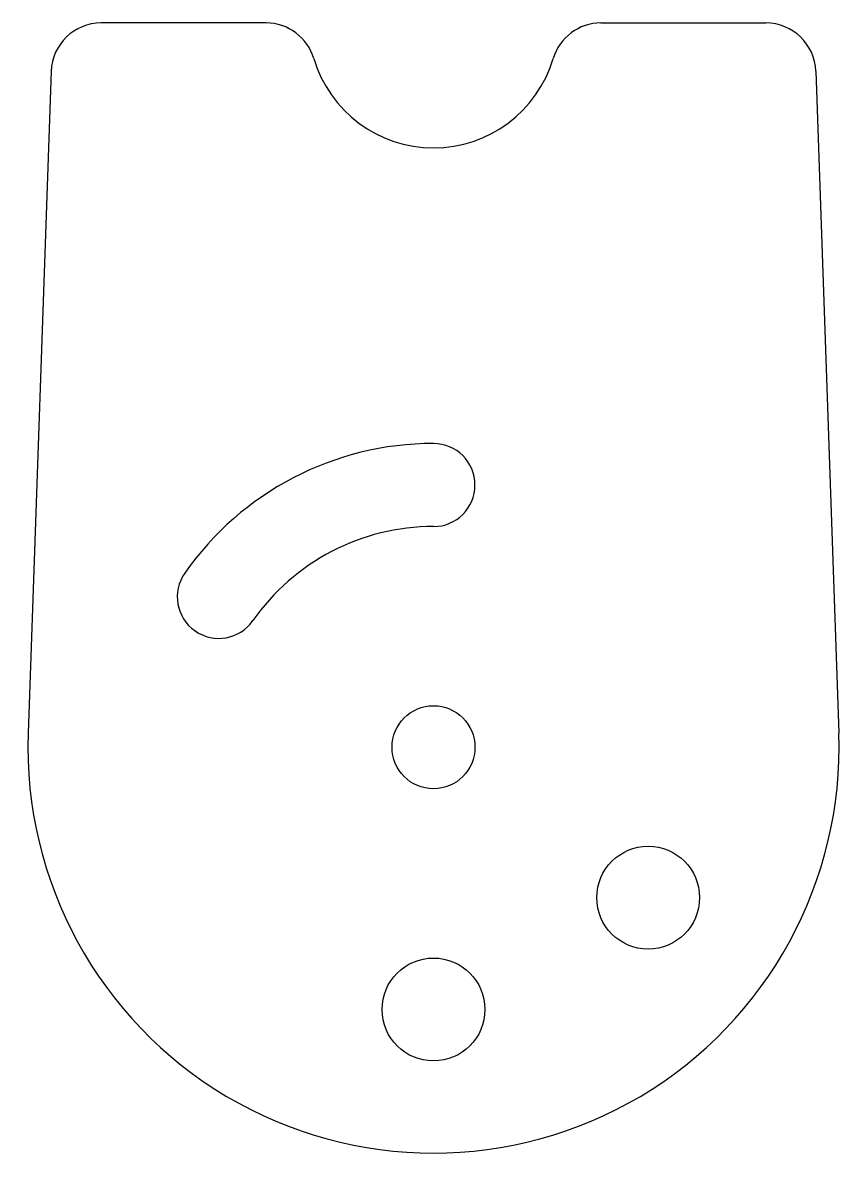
# Model space of a CAD drawing. Header units: millimetres. Extents: x 115.3 to 181, y 57.8 to 149.8.
import ezdxf

# ---------------------------------------------------------------- set-up
doc = ezdxf.new("R2010")
doc.units = ezdxf.units.MM
doc.layers.add('Default', color=7, linetype='Continuous')
doc.layers.add('LM3BOTPLATE_SMAL', color=7, linetype='Continuous')

# ---------------------------------------------------------------- blocks, each defined once
blk = doc.blocks.new('SE')
at = {"layer": 'LM3BOTPLATE_SMAL', "color": 7, "linetype": 'Continuous'}
for p, q in [((134.737, 149.84), (121.521, 149.84)), ((161.569, 149.84), (174.785, 149.84)), ((117.524, 145.979), (115.673, 92.974)), ((178.782, 145.979), (180.633, 92.974))]:
    blk.add_line(p, q, dxfattribs=at)
for centre, radius in [((148.153, 91.84), 3.325), ((165.355, 79.795), 4.119), ((148.153, 70.84), 4.119)]:
    blk.add_circle(centre, radius, dxfattribs=at)
for centre, radius, start, end in [((121.521, 145.84), 4, 90, 178), ((134.737, 145.84), 4, 16.60155, 90), ((161.569, 145.84), 4, 90, 163.39845), ((174.785, 145.84), 4, 2, 90), ((148.153, 149.84), 10, 196.60155, 343.39845), ((148.153, 91.84), 24.325, 90, 145), ((148.153, 112.84), 3.325, 270, 90), ((148.153, 91.84), 17.675, 90, 145.00255), ((130.951, 103.885), 3.325, 145, 324.98647), ((148.153, 91.84), 32.5, 178, 2)]:
    blk.add_arc(centre, radius, start, end, dxfattribs=at)

msp = doc.modelspace()

# ---------------------------------------------------------------- block references
at = {"layer": 'Default'}
msp.add_blockref('SE', (0, 0), dxfattribs=at)

doc.saveas('drawing.dxf')
